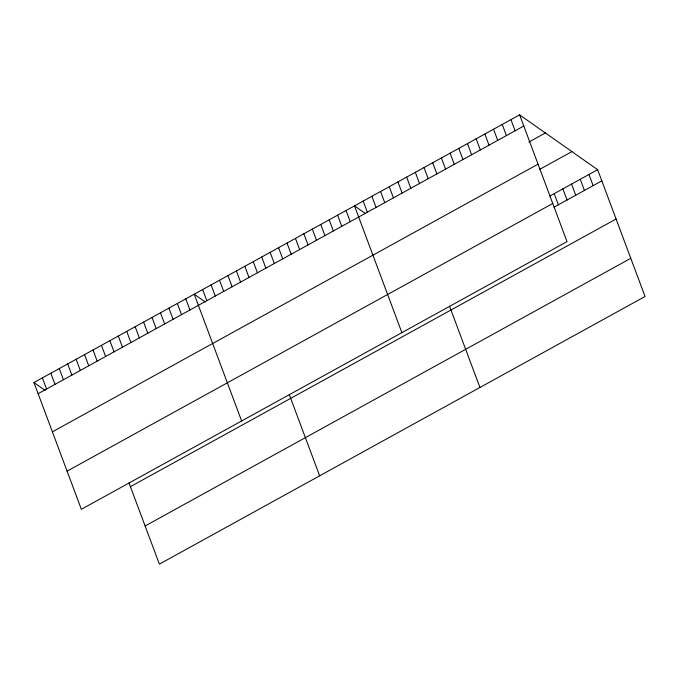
<?xml version="1.0" encoding="UTF-8"?>
<svg xmlns="http://www.w3.org/2000/svg" width="679" height="679" viewBox="0 0 679 679"><rect width="100%" height="100%" fill="white"/><g stroke="black" fill="none" stroke-linecap="round" stroke-linejoin="round"><path stroke-width="1.02" d="M519.622 114.853L567.016 241.631L81.353 509.301L33.95 382.523L519.622 114.853L597.647 169.699L645.05 296.477L159.378 564.147L128.993 482.862M38.117 393.684L523.789 126.014M528.856 142.055L545.373 132.957M52.385 431.836L538.057 164.165M539.746 169.326L571.896 151.604M549.846 196.044L597.647 169.699M67.085 471.15L552.757 203.479M554.022 207.197L601.823 180.852M130.419 486.682L616.091 219.011M145.111 525.987L630.783 258.317M365.65 213.707L354.489 205.864L401.892 332.642M205.381 302.036L194.219 294.194L241.622 420.972M33.95 382.523L45.111 390.366M588.956 174.486L593.132 185.647M580.265 179.281L584.441 190.434M571.574 184.068L575.75 195.221M562.883 188.855L567.058 200.016M554.191 193.651L558.367 204.803M510.931 119.648L515.098 130.801M502.239 124.435L506.407 135.596M493.548 129.222L497.715 140.383M484.857 134.018L489.024 145.17M476.166 138.805L480.333 149.966M467.475 143.592L471.642 154.753M458.783 148.387L462.951 159.54M450.092 153.174L454.259 164.335M441.401 157.961L445.577 169.122M432.71 162.756L436.886 173.909M424.019 167.543L428.194 178.704M415.327 172.33L419.503 183.491M406.636 177.126L410.812 188.278M449.532 306.204L479.926 387.48M397.945 181.913L402.121 193.074M389.254 186.708L393.43 197.861M380.563 191.495L384.738 202.648M371.871 196.282L376.047 207.443M363.18 201.077L367.356 212.23M346.061 210.515L350.228 221.668M337.624 215.158L341.792 226.319M329.188 219.809L333.355 230.97M320.751 224.46L324.918 235.613M312.315 229.112L316.49 240.264M303.878 233.754L308.054 244.915M295.441 238.405L299.617 249.566M287.013 243.057L291.181 254.209M278.577 247.708L282.744 258.86M270.14 252.35L274.308 263.511M261.704 257.002L265.871 268.163M253.267 261.653L257.443 272.805M244.83 266.304L249.006 277.456M289.262 394.533L319.648 475.809M236.394 270.946L240.57 282.108M227.966 275.598L232.133 286.759M219.529 280.249L223.697 291.401M211.093 284.9L215.26 296.052M202.656 289.543L206.823 300.704M185.783 298.845L189.959 309.997M177.346 303.496L181.522 314.649M168.918 308.139L173.086 319.3M160.482 312.79L164.649 323.951M152.045 317.441L156.212 328.594M143.608 322.092L147.784 333.245M135.172 326.735L139.348 337.896M126.735 331.386L130.911 342.547M118.307 336.037L122.475 347.19M109.871 340.688L114.038 351.841M101.434 345.331L105.601 356.492M92.998 349.982L97.165 361.143M84.561 354.633L88.737 365.786M76.124 359.284L80.3 370.437M67.688 363.927L71.864 375.088M59.26 368.578L63.427 379.731M50.823 373.229L54.991 384.382M42.387 377.88L46.554 389.033"/></g></svg>
